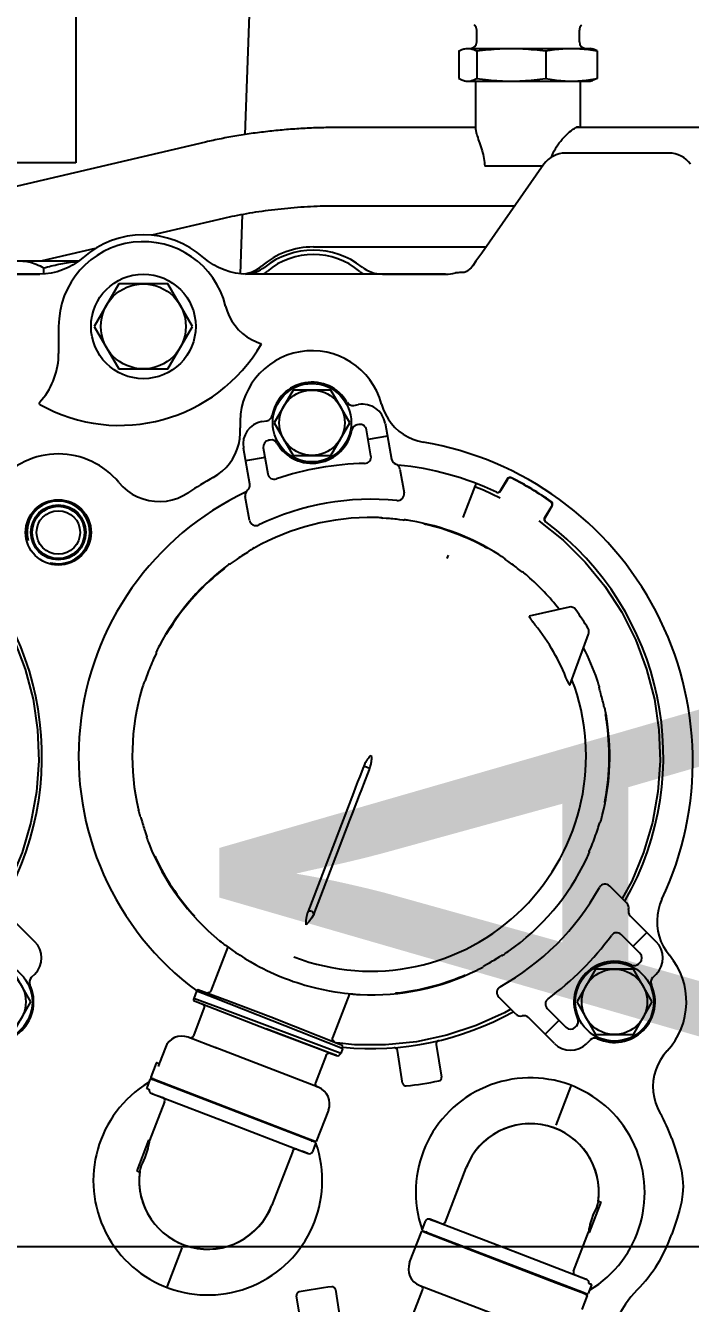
# Model space of a CAD drawing. Header units: millimetres. Extents: x 156850 to 204135, y 56350 to 74150.
# Drawn here: x 174902.3 to 175003.9, y 62788.6 to 62984 of the extents above; entities that cross this region are included whole.
import ezdxf
from ezdxf.enums import TextEntityAlignment as Align

# ---------------------------------------------------------------- set-up
doc = ezdxf.new("R2010")
doc.units = ezdxf.units.MM
doc.header["$LTSCALE"] = 150
doc.layers.add('-----33 Equipment', color=5, linetype='Continuous')
doc.styles.add('X-2F-PLAN$0$ELEC', font='malgun.ttf')

# ---------------------------------------------------------------- blocks, each defined once
blk = doc.blocks.new('X-2F-PLAN$0$AUDIT_I_260115101451-0')
at = {"color": 0}
for p, q in [((288, -345.72), (288, -409.08)), ((288, -409.03), (288, -345.77)), ((189.87, -404.34), (185.91, -408.29)), ((171.72, -404.82), (176.72, -407.7)), ((176.72, -407.7), (181.72, -404.82)), ((180.96, -408.29), (180.43, -407.77)), ((280, -411.95), (275.87, -411.95)), ((280, -417.39), (273.5, -421.15)), ((286.5, -421.15), (280, -417.39)), ((273.5, -421.15), (273.5, -428.65)), ((286.5, -428.65), (286.5, -421.15)), ((150.9, -423.91), (150.74, -424.33)), ((155.57, -425.71), (150.9, -423.91)), ((155.46, -425.84), (155.51, -425.85)), ((155.51, -425.85), (155.57, -425.71)), ((161.44, -428.13), (155.51, -425.85)), ((163.27, -425.79), (163.23, -425.8)), ((163.23, -425.8), (163.23, -425.79)), ((163.3, -425.77), (163.27, -425.79)), ((163.33, -425.73), (163.3, -425.77)), ((163.33, -425.73), (163.43, -425.46)), ((164.86, -425.91), (163.56, -425.41)), ((201.79, -425.41), (201.97, -425.43)), ((204.24, -424.7), (203.97, -424.78)), ((204.84, -424.53), (204.24, -424.7)), ((204.98, -424.49), (205.07, -424.39)), ((225.63, -425.02), (225.72, -425.12)), ((155.27, -451.15), (164.78, -426.4)), ((162.73, -426.18), (157.8, -439.01)), ((162.75, -426.11), (162.7, -426.26)), ((162.74, -426.14), (162.75, -426.12)), ((164.88, -426.56), (163.27, -430.77)), ((164.78, -426.4), (164.8, -426.36)), ((164.8, -426.36), (164.92, -426.04)), ((164.94, -426.41), (164.88, -426.56)), ((164.94, -426.41), (165.06, -426.09)), ((167.34, -426.86), (165.19, -426.03)), ((166.97, -427.23), (166.85, -427.18)), ((167.08, -427.27), (166.97, -427.23)), ((167.19, -427.31), (167.08, -427.27)), ((167.28, -427.34), (167.19, -427.31)), ((167.4, -426.99), (167.3, -427.23)), ((169.75, -428.26), (167.37, -427.35)), ((197.79, -427.27), (197.76, -427.21)), ((198.62, -426.78), (198.74, -426.73)), ((198.94, -426.68), (198.65, -426.82)), ((198.74, -426.73), (198.84, -426.68)), ((198.99, -426.61), (199.01, -426.64)), ((229.42, -426.58), (229.18, -426.47)), ((230.12, -426.9), (230.28, -426.9)), ((133.07, -428.46), (133.06, -428.46)), ((133.09, -428.47), (133.07, -428.46)), ((133.26, -428.54), (133.09, -428.47)), ((139.13, -430.8), (133.26, -428.54)), ((232.93, -428.41), (232.95, -428.39)), ((233.01, -428.43), (233.09, -428.47)), ((273.5, -428.65), (280, -432.41)), ((280, -432.41), (286.5, -428.65)), ((139.61, -430.98), (139.6, -430.98)), ((163.27, -430.77), (155.64, -450.6)), ((171.25, -431.87), (171.3, -431.75)), ((171.29, -431.78), (171.3, -431.75)), ((169.63, -436.1), (171.26, -431.85)), ((175.77, -434.17), (171.53, -432.54)), ((175.78, -436.5), (177.22, -432.64)), ((176.93, -432.58), (176.37, -434.01)), ((178.6, -433.22), (176.85, -437.91)), ((177.22, -432.64), (177.24, -432.6)), ((178.36, -433.03), (177.24, -432.6)), ((177.26, -435.84), (178.33, -433.09)), ((189.89, -432.66), (189.85, -432.65)), ((189.91, -432.59), (189.98, -432.53)), ((190.23, -432.37), (189.95, -432.61)), ((189.98, -432.53), (190.07, -432.45)), ((190.07, -432.45), (190.18, -432.35)), ((239.53, -433.41), (239.51, -433.45)), ((176.37, -434.01), (172.57, -443.66)), ((185.13, -437.81), (178.39, -435.19)), ((158.82, -436.36), (153.74, -449.55)), ((242.66, -436.88), (242.5, -436.68)), ((242.57, -436.7), (242.73, -436.9)), ((242.84, -437.1), (242.66, -436.88)), ((242.73, -436.9), (242.86, -437.06)), ((242.95, -437.24), (242.84, -437.1)), ((242.86, -437.06), (242.95, -437.18)), ((242.99, -437.28), (242.95, -437.24)), ((243, -437.3), (243.06, -437.32)), ((243.2, -437.43), (243.04, -437.22)), ((176.85, -437.91), (174.43, -444.37)), ((243.66, -438.05), (243.7, -438.22)), ((244, -438.64), (243.78, -438.33)), ((244.3, -439.07), (244, -438.64)), ((245.05, -440.21), (244.9, -439.97)), ((245.44, -440.83), (245.05, -440.21)), ((245.46, -440.86), (245.44, -440.83)), ((245.46, -440.86), (245.57, -440.93)), ((250.36, -441.12), (254, -440.48)), ((255.88, -441.17), (261.39, -440.19)), ((259.94, -443.5), (259.42, -440.54)), ((288, -471.1), (288, -440.77)), ((288.03, -440.2), (288.08, -440.6)), ((261.42, -443.24), (257.44, -443.94)), ((265.44, -443.03), (265.57, -443.77)), ((153.9, -447.73), (145.64, -444.55)), ((172.57, -443.66), (168.75, -453.83)), ((168.88, -453.48), (172.57, -443.66)), ((174.43, -444.37), (170.22, -455.02)), ((172.57, -443.66), (172.57, -443.66)), ((265.27, -444.91), (260.27, -447.79)), ((262.62, -444.29), (262.58, -444.05)), ((270.27, -447.79), (265.27, -444.91)), ((126.78, -449.12), (131.79, -448.33)), ((153.55, -450.04), (153.89, -449.16)), ((260.27, -447.79), (260.27, -453.57)), ((270.27, -453.57), (270.27, -447.79)), ((153.58, -449.96), (153.52, -450.11)), ((153.53, -450.1), (153.55, -450.04)), ((153.53, -450.08), (153.53, -450.1)), ((155.21, -451.29), (153.81, -450.75)), ((160.16, -453.19), (155.35, -451.34)), ((168.59, -452.84), (164.35, -451.21)), ((190.08, -450.95), (204.48, -456.48)), ((208.67, -457.01), (190.44, -450.02)), ((292.15, -450.9), (292.15, -477.3)), ((163.65, -451.64), (163.7, -451.52)), ((168.94, -453.31), (168.57, -454.28)), ((132.72, -454.26), (127.71, -455.05)), ((168.57, -454.28), (168.52, -454.42)), ((168.52, -454.43), (168.56, -454.33)), ((168.52, -454.42), (168.52, -454.43)), ((168.56, -454.33), (168.88, -453.48)), ((169.56, -455.36), (168.81, -455.07)), ((170.14, -457.16), (170.45, -454.46)), ((170.2, -455.07), (170.22, -455.02)), ((170.22, -455.02), (170.21, -455.05)), ((170.21, -455.05), (170.21, -455.05)), ((177.97, -456.41), (171.22, -453.84)), ((260.27, -453.57), (265.27, -456.45)), ((265.27, -456.45), (270.27, -453.57)), ((177.91, -456.97), (177.89, -456.97)), ((177.89, -456.97), (177.89, -457.01)), ((267.92, -457.07), (268.05, -457.81)), ((210, -458.59), (212.27, -459.46)), ((260.22, -459.69), (264.2, -458.99)), ((265.01, -457.83), (264.97, -457.59)), ((214.25, -459.82), (214.34, -459.59)), ((263.24, -462.21), (262.72, -459.25)), ((250.74, -461.36), (250.67, -461.48)), ((265.21, -461.86), (259.7, -462.83)), ((288, -461.44), (288, -471.15)), ((164.28, -464.54), (169.29, -463.75)), ((178.03, -463.47), (178.06, -463.48)), ((178.03, -463.48), (178.03, -463.47)), ((178.06, -463.77), (178.04, -463.64)), ((178.07, -463.91), (178.06, -463.77)), ((250.38, -464.58), (250.44, -464.1)), ((250.38, -464.62), (250.38, -464.58)), ((250.38, -464.62), (250.42, -464.78)), ((250.44, -464.1), (250.5, -463.59)), ((258.17, -464.12), (254.53, -464.76)), ((128.41, -465.96), (132.65, -467.59)), ((136.84, -465.61), (141.65, -467.46)), ((141.73, -467.65), (132.22, -492.4)), ((133.35, -467.16), (133.3, -467.28)), ((133.73, -488.03), (141.36, -468.2)), ((141.79, -467.51), (143.19, -468.05)), ((143.45, -468.76), (143.11, -469.64)), ((143.42, -468.84), (143.48, -468.69)), ((143.47, -468.7), (143.45, -468.76)), ((143.47, -468.72), (143.47, -468.7)), ((249.71, -468.15), (249.75, -468.17)), ((249.77, -468.04), (249.75, -468.17)), ((249.8, -467.94), (249.77, -468.04)), ((249.82, -467.85), (249.8, -467.94)), ((249.81, -467.76), (249.83, -467.77)), ((138.18, -482.44), (143.26, -469.25)), ((170.22, -469.68), (165.21, -470.47)), ((249.49, -469.16), (249.45, -469.15)), ((143.1, -471.07), (151.36, -474.25)), ((245, -471.48), (244.53, -471.3)), ((180.67, -473.81), (180.62, -473.7)), ((180.66, -473.69), (180.71, -473.8)), ((180.71, -473.92), (180.67, -473.81)), ((180.75, -474), (180.71, -473.92)), ((180.82, -474.06), (180.78, -474.07)), ((180.81, -474.04), (180.82, -474.06)), ((255.67, -475.62), (250.76, -473.73)), ((246.72, -476.25), (246.75, -476.27)), ((255.9, -475.71), (255.67, -475.62)), ((289.95, -475.75), (289.25, -475.25)), ((291.21, -476.64), (289.95, -475.75)), ((304.79, -486.15), (291.21, -476.64)), ((182.2, -476.94), (182.06, -476.83)), ((182.46, -477.39), (182.71, -477.84)), ((246.11, -477.48), (246.08, -477.47)), ((246.25, -477.24), (246.19, -477.34)), ((246.31, -477.13), (246.25, -477.24)), ((134.27, -492.62), (139.2, -479.79)), ((174.83, -481.85), (177.44, -479.24)), ((183.81, -479.78), (183.81, -479.65)), ((243.8, -481.03), (244.1, -480.61)), ((244.1, -480.61), (244.32, -480.31)), ((244.54, -480.1), (244.4, -480.19)), ((254.62, -478.98), (254.61, -479.07)), ((254.62, -479.06), (254.62, -479.13)), ((254.74, -479.36), (254.86, -479.45)), ((254.74, -479.39), (254.86, -479.48)), ((256.6, -480.56), (254.85, -479.5)), ((256.66, -480.54), (254.86, -479.45)), ((256.78, -480.63), (256.66, -480.54)), ((242.54, -482.69), (242.99, -482.11)), ((242.99, -482.11), (243.16, -481.89)), ((256.79, -481.21), (256.82, -481.2)), ((256.82, -481.2), (256.85, -481.19)), ((256.85, -481.19), (256.9, -481.05)), ((170.36, -487.74), (174.31, -483.78)), ((237.07, -489.99), (235.71, -483.86)), ((242.52, -482.72), (242.49, -482.85)), ((242.52, -482.72), (242.54, -482.69)), ((173.89, -488.44), (171.77, -486.32)), ((250.2, -486.32), (250.28, -486.27)), ((250.59, -486.25), (250.73, -486.31)), ((250.62, -486.23), (250.76, -486.29)), ((250.73, -486.31), (252.54, -487.39)), ((250.78, -486.27), (252.53, -487.33)), ((132.12, -492.24), (133.73, -488.03)), ((157.39, -487.82), (157.4, -487.82)), ((157.87, -488), (163.74, -490.26)), ((175.68, -486.65), (172.83, -489.51)), ((252.54, -487.39), (252.67, -487.45)), ((253.1, -487.36), (253.2, -487.25)), ((253.2, -487.25), (253.19, -487.19)), ((163.74, -490.26), (163.91, -490.33)), ((163.91, -490.33), (163.93, -490.34)), ((163.93, -490.34), (163.94, -490.34)), ((225.12, -490.12), (232.94, -492.97)), ((306.5, -505.26), (306.5, -489.43)), ((131.81, -492.77), (129.66, -491.94)), ((132.06, -492.39), (131.94, -492.71)), ((132.06, -492.39), (132.12, -492.24)), ((135.56, -490.67), (141.49, -492.95)), ((176.72, -491.16), (171.72, -494.04)), ((172.83, -490.92), (173.01, -491.09)), ((181.72, -494.04), (176.72, -491.16)), ((132.2, -492.44), (132.08, -492.76)), ((133.44, -493.39), (132.14, -492.89)), ((132.22, -492.4), (132.2, -492.44)), ((133.67, -493.07), (133.57, -493.34)), ((133.67, -493.07), (133.7, -493.03)), ((133.7, -493.03), (133.73, -493.01)), ((133.73, -493.01), (133.77, -493)), ((133.77, -493), (133.77, -493.01)), ((134.25, -492.69), (134.3, -492.54)), ((134.26, -492.66), (134.25, -492.68)), ((141.49, -492.95), (141.43, -493.09)), ((141.43, -493.09), (146.1, -494.89)), ((141.54, -492.96), (141.49, -492.95)), ((170.88, -493.22), (170.36, -492.69)), ((171.72, -494.04), (171.72, -499.82)), ((181.72, -499.82), (181.72, -494.04)), ((199.65, -493.06), (199.51, -493.07)), ((199.65, -493.06), (199.69, -493.07)), ((199.69, -493.07), (200.37, -493.35)), ((200.37, -493.35), (200.63, -493.46)), ((146.26, -494.47), (146.1, -494.89)), ((191.8, -498.82), (194.41, -496.21)), ((204.23, -494.78), (204.11, -494.68)), ((207.21, -495.46), (207.21, -495.43)), ((207.29, -495.44), (207.61, -495.5)), ((207.48, -495.52), (207.37, -495.5)), ((207.61, -495.54), (207.48, -495.52)), ((208.57, -495.63), (208.56, -495.7)), ((215.42, -496.08), (215.4, -496.14)), ((220.22, -495.63), (220.6, -495.57)), ((220.46, -495.63), (220.29, -495.66)), ((220.58, -495.61), (220.46, -495.63)), ((220.66, -495.59), (220.58, -495.61)), ((220.7, -495.59), (220.64, -495.56)), ((221.78, -495.35), (221.63, -495.44)), ((222.52, -495.18), (222.79, -495.11)), ((224.98, -494.59), (224.86, -494.56)), ((184.14, -500.82), (187, -497.97)), ((171.72, -499.82), (176.72, -502.7)), ((176.72, -502.7), (181.72, -499.82)), ((187.33, -501.88), (185.21, -499.76)), ((189.87, -499.34), (185.91, -503.29)), ((182.56, -500.64), (182.73, -500.82)), ((180.96, -503.29), (180.43, -502.77))]:
    blk.add_line(p, q, dxfattribs=at)
for points in [[(250.25, -390.38), (247.29, -394.09), (243.94, -397.46), (240.26, -400.46), (236.28, -403.03), (232.04, -405.17), (227.6, -406.84), (223, -408.03), (218.31, -408.72), (213.56, -408.9), (208.81, -408.56), (204.12, -407.72), (199.56, -406.38), (195.17, -404.56), (192.51, -403.11)], [(268.07, -409.06), (268.1, -409.03), (268.15, -409.01), (268.21, -409.02), (268.28, -409.04), (268.35, -409.08)], [(268.35, -409.08), (268.45, -409.14), (268.56, -409.21), (268.68, -409.3), (268.8, -409.4)], [(290.5, -415.64), (289.93, -414.94), (289.43, -414.18), (289, -413.39), (288.65, -412.56), (288.36, -411.7), (288.16, -410.82), (288.04, -409.93), (288, -409.03)], [(256.14, -421.16), (255.47, -421.77), (254.88, -422.46), (254.37, -423.21), (253.95, -424.01), (253.62, -424.85), (253.39, -425.73), (253.26, -426.62), (253.23, -427.53), (253.3, -428.43), (253.48, -429.32), (253.75, -430.18), (254.12, -431.01), (254.59, -431.79)], [(150.84, -424.35), (151.05, -424.4), (151.35, -424.5), (151.71, -424.64), (152.08, -424.8), (152.44, -424.96)], [(152.44, -424.96), (152.91, -425.17), (153.39, -425.35), (153.86, -425.5), (154.31, -425.62), (154.71, -425.71), (155.04, -425.78), (155.3, -425.82), (155.46, -425.84)], [(201.79, -425.41), (201.76, -425.42), (201.66, -425.46), (201.51, -425.51), (201.31, -425.59), (201.08, -425.67), (200.83, -425.77)], [(202.1, -425.38), (202, -425.42), (201.97, -425.43)], [(202.95, -425.1), (202.69, -425.18), (202.1, -425.38)], [(204.98, -424.49), (204.94, -424.5), (204.84, -424.53)], [(206.09, -424.13), (205.82, -424.2), (205.57, -424.26), (205.36, -424.31), (205.2, -424.35), (205.1, -424.38), (205.07, -424.39)], [(225.63, -425.02), (225.59, -425), (225.49, -424.97), (225.33, -424.92), (225.12, -424.85), (224.88, -424.77), (224.6, -424.69)], [(225.86, -425.17), (225.76, -425.13), (225.72, -425.12)], [(226.72, -425.47), (226.46, -425.38), (225.86, -425.17)], [(162.75, -426.12), (162.67, -426.31), (162.07, -427.87)], [(167.36, -427.36), (167.34, -427.36), (167.28, -427.34)], [(167.3, -427.23), (167.3, -427.27), (167.31, -427.31), (167.33, -427.34), (167.36, -427.36)], [(198.84, -426.68), (198.92, -426.64), (198.97, -426.62), (198.99, -426.61)], [(199.01, -426.64), (199, -426.65), (198.94, -426.68)], [(230.12, -426.9), (230.08, -426.88), (229.98, -426.84), (229.42, -426.58)], [(231.19, -427.36), (230.96, -427.23), (230.74, -427.12), (230.55, -427.03), (230.41, -426.96), (230.31, -426.92), (230.28, -426.9)], [(233.27, -428.63), (232.99, -428.46), (232.94, -428.43), (232.93, -428.41)], [(232.95, -428.39), (232.96, -428.4), (233.01, -428.43)], [(233.09, -428.47), (233.19, -428.53), (233.29, -428.59)], [(178.33, -433.09), (178.36, -433.03), (178.36, -433.03)], [(189.85, -432.65), (189.87, -432.64), (189.91, -432.59)], [(189.95, -432.61), (189.9, -432.65), (189.89, -432.66)], [(176.41, -433.89), (176.34, -434.02), (176.23, -434.12), (176.09, -434.18), (175.94, -434.21), (175.79, -434.18), (175.77, -434.17)], [(178.39, -435.19), (178.36, -435.18), (178.23, -435.09), (178.14, -434.98), (178.08, -434.84), (178.07, -434.69), (178.1, -434.58)], [(256.89, -435.58), (257.33, -436.28), (257.84, -436.94), (258.41, -437.54), (259.04, -438.08), (259.72, -438.55), (260.45, -438.94), (261.22, -439.26), (262.01, -439.5), (262.83, -439.65), (263.65, -439.72), (264.48, -439.71)], [(288, -440.77), (288.04, -439.87), (288.16, -438.98), (288.36, -438.1), (288.65, -437.24), (289, -436.41), (289.43, -435.62), (289.93, -434.86), (290.5, -434.16)], [(163.65, -451.64), (163.66, -451.61), (169.72, -435.86)], [(168.81, -455.07), (168.85, -454.97), (175.78, -436.5)], [(169.56, -455.36), (169.56, -455.35), (169.58, -455.29), (177.26, -435.84)], [(185.43, -437.38), (185.39, -437.45), (185.24, -437.66), (184.99, -438), (184.67, -438.45), (184.28, -439.01), (183.84, -439.68), (183.36, -440.43), (182.87, -441.25), (182.39, -442.11)], [(186.06, -436.55), (185.88, -436.77), (185.73, -436.97), (185.59, -437.14), (185.49, -437.27), (185.43, -437.35), (185.42, -437.38)], [(242.95, -437.18), (243.01, -437.26), (243.03, -437.29), (243.05, -437.3), (243.05, -437.32), (243.06, -437.32)], [(243, -437.3), (243, -437.29), (242.99, -437.28)], [(243.66, -438.05), (243.63, -438.02), (243.57, -437.93), (243.48, -437.8), (243.35, -437.63), (243.2, -437.43)], [(283.1, -437.48), (282.31, -437.72), (281.54, -438.04), (280.81, -438.44), (280.12, -438.91), (279.49, -439.46), (278.92, -440.06), (278.42, -440.73), (277.98, -441.43), (277.63, -442.18)], [(243.78, -438.33), (243.72, -438.25), (243.7, -438.22)], [(246.12, -441.84), (245.98, -441.6), (245.85, -441.38), (245.74, -441.19), (245.65, -441.05), (245.59, -440.96), (245.57, -440.93)], [(288.08, -440.6), (288.18, -441.03), (288.31, -441.45), (288.48, -441.86), (288.69, -442.25), (288.94, -442.63), (289.21, -442.97)], [(277.44, -442.67), (277.37, -442.84), (277.35, -442.9), (277.34, -442.93), (277.33, -442.94)], [(277.63, -442.18), (277.57, -442.32), (277.52, -442.44), (277.48, -442.56), (277.44, -442.67)], [(154.2, -448.34), (154.03, -448.76), (153.53, -450.08)], [(155.21, -451.29), (155.22, -451.26), (155.27, -451.15)], [(155.64, -450.6), (155.36, -451.31), (155.35, -451.34)], [(188.49, -449.81), (189.15, -449.8), (189.8, -449.87), (190.44, -450.02)], [(190.08, -450.95), (189.51, -450.63), (188.98, -450.25), (188.49, -449.81)], [(190.62, -450.62), (190.48, -450.74), (190.34, -450.84), (190.23, -450.91), (190.14, -450.95), (190.08, -450.95)], [(190.62, -450.62), (190.59, -450.45), (190.56, -450.29), (190.53, -450.15), (190.48, -450.06), (190.44, -450.02)], [(168.59, -452.84), (168.61, -452.85), (168.74, -452.93), (168.84, -453.05), (168.89, -453.19), (168.91, -453.33), (168.88, -453.48)], [(178.81, -451.43), (178.6, -452.37), (178.42, -453.3), (178.27, -454.17), (178.15, -454.97), (178.06, -455.66), (178, -456.22), (177.95, -456.63), (177.92, -456.89), (177.91, -456.97)], [(168.59, -454.25), (168.52, -454.42), (168.52, -454.43)], [(170.59, -454.1), (170.65, -454), (170.75, -453.9), (170.89, -453.83), (171.03, -453.81), (171.18, -453.83), (171.22, -453.84)], [(175.62, -481.06), (175.06, -480.11), (173.1, -475.79), (171.62, -471.28), (170.62, -466.65), (170.13, -461.92), (170.14, -457.16)], [(177.89, -457.01), (177.88, -457.11), (177.87, -457.28), (177.85, -457.49), (177.83, -457.74), (177.82, -458.02)], [(204.48, -456.48), (205.53, -456.87), (208.32, -457.95)], [(211.16, -457.97), (210.35, -457.66), (209.55, -457.34), (208.67, -457.01)], [(208.32, -457.95), (209.19, -458.29), (210, -458.59)], [(212.58, -459.05), (212.61, -458.97), (212.63, -458.89), (212.66, -458.82), (212.67, -458.76), (212.68, -458.72), (212.69, -458.68), (212.69, -458.65), (212.7, -458.62), (212.69, -458.6), (212.69, -458.59), (212.69, -458.58), (212.68, -458.57), (212.68, -458.56), (212.67, -458.55), (212.66, -458.55), (212.65, -458.54), (212.64, -458.54), (212.63, -458.53), (211.16, -457.97)], [(212.27, -459.46), (212.28, -459.47), (212.29, -459.47), (212.3, -459.48), (212.31, -459.48), (212.32, -459.48), (212.33, -459.47), (212.34, -459.47), (212.36, -459.46), (212.37, -459.45), (212.38, -459.44), (212.4, -459.42), (212.42, -459.4), (212.44, -459.36), (212.46, -459.32), (212.49, -459.26), (212.52, -459.2), (212.55, -459.12), (212.58, -459.05)], [(214.34, -459.59), (214.31, -459.56), (214.27, -459.53), (214.24, -459.5), (214.21, -459.47), (214.16, -459.43), (214.12, -459.4), (214.06, -459.35), (214, -459.3), (213.93, -459.25), (213.86, -459.2), (213.77, -459.14), (213.68, -459.07), (213.57, -459), (213.45, -458.93), (213.32, -458.86), (213.18, -458.78), (213.01, -458.7), (212.82, -458.61), (212.62, -458.53)], [(212.26, -459.46), (212.46, -459.53), (212.65, -459.59), (212.82, -459.64), (212.98, -459.68), (213.12, -459.71), (213.25, -459.74), (213.37, -459.76), (213.49, -459.77), (213.59, -459.79), (213.68, -459.8), (213.77, -459.81), (213.85, -459.81), (213.92, -459.82), (213.98, -459.82), (214.03, -459.82), (214.08, -459.82), (214.13, -459.82), (214.17, -459.82), (214.21, -459.82), (214.25, -459.82)], [(250.74, -461.36), (250.74, -461.33), (250.75, -461.22), (250.75, -461.06), (250.76, -460.84), (250.77, -460.59), (250.78, -460.31)], [(250.6, -462.52), (250.62, -462.25), (250.63, -462)], [(250.63, -462), (250.67, -461.52), (250.67, -461.48)], [(268.12, -461.3), (267.33, -461.56), (266.57, -461.9), (265.85, -462.31), (265.18, -462.79), (264.56, -463.34), (264, -463.96), (263.51, -464.63), (263.09, -465.34), (262.75, -466.09), (262.48, -466.88), (262.3, -467.69)], [(178.04, -463.64), (178.03, -463.54), (178.03, -463.48)], [(178.06, -463.48), (178.07, -463.5), (178.08, -463.56), (178.12, -463.93)], [(250.27, -465.79), (250.31, -465.53), (250.35, -465.29), (250.38, -465.08), (250.4, -464.92), (250.42, -464.81), (250.42, -464.78)], [(133.35, -467.16), (133.34, -467.19), (127.28, -482.94)], [(141.36, -468.2), (141.64, -467.49), (141.65, -467.46)], [(141.79, -467.51), (141.78, -467.54), (141.73, -467.65)], [(142.8, -470.46), (142.97, -470.04), (143.47, -468.72)], [(249.71, -468.15), (249.79, -467.84), (249.8, -467.78), (249.8, -467.76)], [(249.83, -467.77), (249.83, -467.79), (249.82, -467.85)], [(288.24, -473.42), (288.22, -473.24), (288.21, -473.04), (288.2, -472.83), (288.2, -472.6)], [(180.71, -473.8), (180.79, -473.99), (180.81, -474.04)], [(180.78, -474.07), (180.77, -474.05), (180.75, -474)], [(288.23, -473.73), (288.24, -473.63), (288.24, -473.54), (288.24, -473.47), (288.24, -473.42)], [(289.25, -475.25), (288.97, -475.02), (288.73, -474.77), (288.54, -474.53), (288.4, -474.3), (288.31, -474.1), (288.26, -473.94), (288.23, -473.82), (288.23, -473.73)], [(181.59, -475.93), (181.71, -476.16), (181.82, -476.38), (181.92, -476.57), (181.99, -476.71), (182.04, -476.8), (182.06, -476.83)], [(255.53, -475.56), (254.99, -476.88), (254.42, -478.18), (253.81, -479.46)], [(255.99, -475.74), (255.97, -475.73), (255.9, -475.71)], [(182.2, -476.94), (182.22, -476.97), (182.27, -477.06), (182.46, -477.39)], [(246.08, -477.47), (246.14, -477.35), (246.27, -477.12)], [(246.19, -477.34), (246.15, -477.42), (246.12, -477.47), (246.11, -477.48)], [(183.26, -478.76), (183.4, -479), (183.65, -479.39)], [(183.65, -479.39), (183.74, -479.53), (183.79, -479.62), (183.81, -479.65)], [(183.81, -479.78), (183.83, -479.82), (183.89, -479.9), (183.98, -480.04), (184.1, -480.22), (184.24, -480.43), (184.4, -480.66)], [(244.32, -480.31), (244.38, -480.22), (244.4, -480.19)], [(244.54, -480.1), (244.56, -480.07), (244.62, -479.98), (244.71, -479.85), (244.83, -479.67), (244.96, -479.47), (245.11, -479.25)], [(254.62, -479.09), (254.66, -479.23), (254.74, -479.36)], [(254.62, -479.13), (254.66, -479.27), (254.74, -479.39)], [(256.9, -481.05), (256.9, -480.9), (256.86, -480.76), (256.78, -480.63)], [(235.63, -483.9), (235.51, -483.97), (235.37, -484.05), (235.2, -484.15), (235.01, -484.27), (234.82, -484.43)], [(235.71, -483.86), (235.7, -483.86), (235.67, -483.87), (235.63, -483.9)], [(241.82, -483.66), (242, -483.45), (242.16, -483.26), (242.3, -483.09), (242.4, -482.96), (242.47, -482.88), (242.49, -482.85)], [(250.25, -485.38), (247.29, -489.09), (243.94, -492.46), (240.26, -495.46), (236.28, -498.03), (232.04, -500.17), (227.6, -501.84), (223, -503.03), (218.31, -503.72), (213.56, -503.9), (208.81, -503.56), (204.12, -502.72), (199.56, -501.38), (195.17, -499.56), (192.51, -498.11)], [(250.27, -486.28), (250.33, -486.25), (250.48, -486.22), (250.62, -486.23)], [(250.3, -486.26), (250.45, -486.23), (250.59, -486.25)], [(252.67, -487.45), (252.82, -487.46), (252.97, -487.43), (253.1, -487.36)], [(225.12, -490.12), (225.12, -490.11), (225.15, -490.09)], [(225.15, -490.09), (225.29, -490.02), (225.38, -489.96), (225.49, -489.9), (225.61, -489.83), (225.76, -489.76), (225.92, -489.68), (226.11, -489.59), (226.32, -489.5)], [(134.25, -492.68), (134.33, -492.49), (134.93, -490.93)], [(144.56, -493.84), (144.09, -493.63), (143.61, -493.45), (143.14, -493.3), (142.69, -493.18), (142.29, -493.09), (141.96, -493.02), (141.7, -492.98), (141.54, -492.96)], [(146.16, -494.45), (145.95, -494.4), (145.65, -494.3), (145.29, -494.16), (144.92, -494), (144.56, -493.84)], [(198.53, -492.63), (198.79, -492.75), (199.02, -492.86), (199.23, -492.95), (199.38, -493.02), (199.48, -493.06), (199.51, -493.07)], [(224.98, -494.59), (225.02, -494.58), (225.12, -494.55), (225.28, -494.5), (225.49, -494.44), (225.72, -494.36), (226, -494.27)], [(132.67, -500.39), (131.62, -499.44), (130.47, -498.6), (129.26, -497.86), (127.98, -497.25), (126.65, -496.75), (125.27, -496.39), (123.87, -496.16), (122.45, -496.06), (121.03, -496.1), (119.62, -496.27), (118.23, -496.57), (116.88, -497), (115.57, -497.56), (114.32, -498.25), (113.15, -499.04)], [(203.12, -494.37), (203.38, -494.45), (203.97, -494.63)], [(203.97, -494.63), (204.07, -494.66), (204.11, -494.68)], [(204.23, -494.78), (204.27, -494.79), (204.37, -494.82), (204.52, -494.87), (204.72, -494.93), (204.96, -494.99), (205.22, -495.06)], [(207.21, -495.43), (207.23, -495.43), (207.29, -495.44)], [(207.37, -495.5), (207.28, -495.48), (207.23, -495.47), (207.21, -495.46)], [(219.86, -495.69), (219.99, -495.67), (220.22, -495.63)], [(220.29, -495.66), (220.06, -495.7), (219.93, -495.72)], [(220.6, -495.57), (220.62, -495.57), (220.64, -495.56), (220.64, -495.56)], [(220.62, -495.65), (220.88, -495.6), (221.12, -495.55), (221.33, -495.51), (221.49, -495.48), (221.6, -495.45), (221.63, -495.44)], [(220.7, -495.59), (220.7, -495.59), (220.68, -495.59), (220.66, -495.59)], [(221.78, -495.35), (221.81, -495.34), (221.92, -495.32), (222.08, -495.28), (222.52, -495.18)], [(223.84, -494.84), (224.11, -494.77), (224.35, -494.7)], [(224.35, -494.7), (224.82, -494.57), (224.86, -494.56)], [(169.21, -504.97), (168.56, -504.42), (167.86, -503.95), (167.11, -503.55), (166.32, -503.24), (165.5, -503.01), (164.66, -502.86), (163.81, -502.81), (162.96, -502.85), (162.12, -502.98), (161.3, -503.2), (160.51, -503.5), (159.75, -503.88)], [(192.41, -504.19), (191.65, -503.87), (190.85, -503.64), (190.03, -503.49), (189.2, -503.43), (188.37, -503.45), (187.55, -503.56), (186.74, -503.75), (185.96, -504.03), (185.21, -504.39), (184.5, -504.82), (183.84, -505.32)], [(155.81, -505.68), (154.58, -506.11), (153.34, -506.52), (152.11, -506.88), (150.9, -507.17), (149.7, -507.35), (148.5, -507.41), (147.3, -507.35), (146.1, -507.17), (144.89, -506.88), (143.66, -506.52), (142.42, -506.11), (141.19, -505.68)]]:
    blk.add_lwpolyline(points, dxfattribs=at)
for centre, radius in [((176.72, -401.93), 6), ((176.72, -401.93), 5), ((248.5, -411.9), 5), ((248.5, -411.9), 4.2), ((248.5, -411.9), 4.11), ((248.5, -411.9), 4), ((248.5, -411.9), 3.32), ((280, -424.9), 8), ((280, -424.9), 6.5), ((265.27, -450.68), 6), ((265.27, -450.68), 5), ((176.72, -496.93), 6), ((176.72, -496.93), 5)]:
    blk.add_circle(centre, radius, dxfattribs=at)
for centre, radius, start, end in [((214.27, -364.7), 44.7, 240.2964, 323.3125), ((176.72, -401.93), 6.2, 155.3175, 294.6825), ((248.5, -411.9), 12, 309.5133, 50.4867), ((179.73, -408.47), 1, 45, 114.6825), ((183.44, -405.82), 3.5, 225, 315), ((248.5, -411.9), 4.8, 165, 105), ((289.87, -421.31), 25, 150.6657, 239.9115), ((280, -424.9), 12.95, 283.8554, 90), ((214.27, -459.7), 44.7, 25.3058, 143.4047), ((280, -424.9), 14, 318.5887, 41.4113), ((149.4, -434.75), 17.5, 31.1655, 289.0656), ((214.28, -459.7), 36.5, 73.5743, 102.9692), ((149.4, -434.75), 10.5, 82.6702, 249.0294), ((149.41, -434.75), 10.5, 82.2348, 248.9275), ((163.22, -426.29), 0.5, 88.4519, 158.955), ((163.24, -425.69), 0.1, 268.4337, 338.963), ((163.52, -425.5), 0.1, 68.9622, 158.9627), ((164.83, -426), 0.1, 338.9625, 68.9625), ((214.28, -459.7), 36.5, 111.6208, 140.643), ((214.29, -459.7), 36.42, 106.4567, 108.1477), ((214.29, -459.7), 36.42, 65.8682, 70.038), ((161.62, -427.66), 0.5, 248.9854, 338.9115), ((165.24, -427.17), 0.7, 173.8897, 197.0893), ((149.4, -434.75), 17.5, 27.7359, 28.372), ((165.16, -426.13), 0.1, 68.9625, 158.9625), ((167.4, -427.25), 0.1, 165.4087, 248.9806), ((167.3, -426.95), 0.1, 338.9622, 68.9627), ((214.29, -459.7), 36.42, 115.4338, 131.352), ((214.29, -459.7), 36.45, 116.9625, 124.5369), ((214.29, -459.7), 36.46, 115.4422, 116.9625), ((214.28, -459.7), 36.5, 38.0149, 62.3951), ((168.78, -430.78), 2.7, 338.9648, 68.9625), ((214.29, -459.7), 36.46, 124.5228, 131.3851), ((214.29, -459.7), 36.42, 39.2211, 58.5821), ((214.29, -459.7), 36.46, 56.9625, 58.5738), ((214.29, -459.7), 36.45, 46.1745, 56.9625), ((213.5, -459.4), 49.5, 28.7646, 33.9031), ((171.71, -432.08), 0.5, 159.0031, 248.9256), ((177.06, -433.06), 0.5, 68.9655, 105.2348), ((178.18, -433.49), 0.5, 32.6987, 68.962), ((214.29, -459.7), 36.46, 39.1111, 46.1789), ((214.29, -459.7), 36.42, 32.8081, 34.5135), ((250.54, -442.11), 1, 100, 205.7598), ((254.18, -441.47), 1, 40, 100), ((255.71, -440.18), 1, 220, 280), ((262, -443.64), 3.5, 10, 100), ((265.27, -450.68), 11, 285.0024, 94.1214), ((293, -440.36), 5, 181.6489, 218.3037), ((214.29, -459.7), 36.43, 151.1197, 166.8683), ((214.28, -459.7), 36.5, 359.0468, 29.2891), ((214.06, -459.71), 39.5, 354.2402, 25.7598), ((261.59, -444.22), 1, 10, 100), ((293, -439.95), 6, 213.5474, 220.1192), ((279.66, -450.9), 12, 321.6963, 38.3037), ((280, -450.9), 12.15, 0, 40.714), ((257.62, -444.92), 1, 100, 198.7529), ((214.06, -459.71), 45, 1.2471, 18.7529), ((265.27, -450.68), 6.2, 120.3175, 259.6825), ((261.64, -444.46), 1, 300.3175, 10), ((266.56, -443.6), 1, 190, 259.6825), ((265.27, -450.68), 6.2, 300.3175, 79.6825), ((280, -450.9), 11, 319.8808, 40.1191), ((131.87, -448.82), 0.5, 11.817, 98.9625), ((82.73, -459.1), 50.7, 6.1079, 11.8171), ((153.72, -448.19), 0.5, 339.0134, 68.9589), ((214.29, -459.7), 32.88, 159.008, 290.8299), ((153.99, -450.29), 0.5, 158.9699, 248.927), ((149.4, -434.75), 17.5, 289.5529, 290.1887), ((156.08, -450.98), 0.7, 120.8317, 156.9474), ((164.17, -451.68), 0.5, 68.9994, 158.9219), ((161.13, -450.67), 2.7, 248.9625, 338.9602), ((132.64, -453.76), 0.5, 278.9625, 6.1079), ((168.99, -454.6), 0.5, 159.4897, 248.965), ((169.74, -454.89), 0.5, 248.9621, 338.4423), ((214.27, -459.7), 44.7, 174.4413, 209.1053), ((263.98, -457.76), 1, 10, 79.6825), ((268.9, -456.9), 1, 120.3175, 190), ((214.28, -459.7), 36.5, 177.3575, 206.3951), ((260.05, -458.71), 1, 181.2471, 280), ((264.02, -458.01), 1, 280, 10), ((264.6, -458.41), 3.5, 280, 10), ((293, -461.85), 6, 139.8808, 146.4526), ((293, -461.44), 5, 141.6963, 180), ((214.29, -459.7), 36.42, 353.8682, 355.5592), ((259.88, -463.82), 1, 100, 160), ((164.36, -465.04), 0.5, 98.9625, 186.1079), ((169.21, -463.26), 0.5, 278.9625, 4.5214), ((214.29, -459.7), 36.46, 186.6309, 193.3881), ((214.29, -459.7), 36.42, 186.664, 202.5821), ((254.36, -463.77), 1, 174.2402, 280), ((214.27, -459.7), 44.7, 334.6124, 354.7052), ((258, -463.13), 1, 280, 340), ((147.6, -484.05), 17.5, 211.1655, 109.0656), ((135.87, -468.13), 2.7, 68.9625, 158.9602), ((214.27, -459.7), 50.7, 186.1079, 191.8171), ((214.28, -459.7), 36.5, 327.6209, 350.3951), ((132.83, -467.12), 0.5, 248.9994, 338.9219), ((140.92, -467.82), 0.7, 300.8317, 336.9474), ((147.6, -484.05), 17.5, 109.5529, 110.1887), ((143.01, -468.51), 0.5, 338.9699, 68.927), ((214.29, -459.7), 36.45, 193.3881, 200.9625), ((213.5, -459.4), 49.5, 244.7887, 350.3592), ((214.29, -459.7), 36.42, 331.4338, 346.5821), ((214.29, -459.7), 36.46, 344.9625, 346.5758), ((143.28, -470.61), 0.5, 159.0134, 248.9589), ((165.13, -469.98), 0.5, 191.817, 278.9625), ((170.3, -470.17), 0.5, 13.4036, 98.9625), ((214.29, -459.7), 36.45, 332.9625, 344.9625), ((214.29, -459.7), 36.46, 200.9625, 202.5738), ((147.59, -484.05), 10.5, 262.2348, 68.9275), ((147.6, -484.05), 10.5, 262.6702, 69.0294), ((214.29, -459.7), 36.46, 331.4422, 332.9625), ((214.29, -459.7), 36.42, 209.8682, 211.5592), ((178.15, -479.94), 1, 29.2402, 135), ((213.49, -460.16), 39.5, 209.2402, 240.7598), ((214.28, -459.7), 36.5, 215.0468, 244.4417), ((255.11, -479.08), 0.5, 154.621, 238.8954), ((256.34, -480.99), 0.5, 333.1586, 58.9625), ((175.54, -482.56), 1, 135, 195), ((214.29, -459.7), 36.42, 322.4567, 324.1477), ((214.27, -459.7), 47.65, 324.7662, 333.1585), ((214.27, -459.7), 47.7, 324.7099, 333.2151), ((173.6, -483.08), 1, 315, 15), ((214.3, -459.71), 32.13, 291.9843, 309.6978), ((214.28, -459.7), 36.5, 307.9709, 318.9692), ((176.39, -487.36), 1, 36.2471, 135), ((214.27, -459.7), 44.7, 240.2964, 323.3125), ((250.52, -486.7), 0.5, 59.0271, 143.329), ((172.83, -490.21), 3.5, 135, 225), ((213.49, -460.16), 45, 216.2471, 233.7529), ((252.78, -486.9), 0.5, 238.9625, 324.7664), ((173.54, -490.21), 1, 135, 225), ((236.1, -490.2), 1, 305.5614, 12.508), ((147.6, -484.05), 17.5, 207.7359, 208.372), ((131.76, -491.63), 0.7, 353.8897, 17.0893), ((135.38, -491.14), 0.5, 68.9854, 158.9115), ((173.71, -490.39), 1, 225, 294.6825), ((176.72, -496.93), 6.2, 335.3175, 114.6825), ((214.28, -459.7), 36.5, 288.7269, 297.0254), ((214.29, -459.71), 38.49, 300.4322, 305.5614), ((131.84, -492.67), 0.1, 248.9625, 338.9625), ((132.17, -492.8), 0.1, 158.9625, 248.9625), ((133.48, -493.3), 0.1, 248.9622, 338.9627), ((133.76, -493.11), 0.1, 88.4337, 158.963), ((133.78, -492.51), 0.5, 268.4519, 338.955), ((176.72, -496.93), 6.2, 155.3175, 294.6825), ((170.18, -493.92), 1, 335.3175, 45), ((214.29, -459.7), 36.42, 247.978, 252.1477), ((233.28, -492.03), 1, 250.008, 300.4322), ((193.71, -495.5), 1, 315, 60.7598), ((214.28, -459.7), 36.5, 255.6209, 280.0011), ((214.29, -459.7), 36.42, 259.4338, 278.7949), ((214.29, -459.7), 36.46, 259.4422, 260.9625), ((214.29, -459.7), 36.45, 260.9625, 271.7504), ((214.29, -459.7), 36.46, 271.7461, 278.9049), ((214.29, -459.7), 36.42, 283.5024, 285.2079), ((186.29, -497.26), 1, 315, 53.7529), ((183.26, -499.94), 1, 155.3175, 225), ((190.57, -500.05), 1, 75, 135), ((191.09, -498.11), 1, 255, 315), ((148.5, -484.4), 22.5, 225.3, 251.0336), ((183.44, -500.11), 1, 225, 315), ((148.5, -484.4), 22.5, 288.9667, 300.0048), ((179.73, -503.47), 1, 45, 114.6825), ((183.44, -500.82), 3.5, 225, 315), ((176.72, -496.93), 11, 226.9392, 310.2848)]:
    blk.add_arc(centre, radius, start, end, dxfattribs=at)
for centre, major_axis, ratio, start_param, end_param in [((275.97, -401.94), (-10.62, -0.76), 0.939408, 0.764363, 1.49436), ((293.8, -471.1), (5.78, -0.52), 0.999386, -3.051883, -2.789372), ((302.5, -489.43), (3.55, 1.85), 0.999806, -0.479886, 0.479886), ((302.5, -505.26), (3.55, -1.85), 0.999806, -0.479886, 0.479886)]:
    blk.add_ellipse(centre, major_axis=major_axis, ratio=ratio, start_param=start_param, end_param=end_param, dxfattribs=at)
blk = doc.blocks.new('X-2F-PLAN$0$A$C73FA2420')
at = {"color": 0, "linetype": 'Continuous'}
for p, q in [((3208.73, 728.28), (3208.73, 932.28)), ((3211.91, 708.48), (3198.92, 763.92)), ((3193.73, 738.28), (3193.73, 727.86)), ((3191.76, 733.21), (3192.66, 733.21)), ((3195.63, 725.33), (3193.73, 733.44)), ((3260.23, 728.28), (3208.73, 728.28)), ((3200.22, 705.74), (3197.66, 716.69)), ((3191.79, 703.15), (3200.82, 702.83)), ((3213.06, 702.41), (3236.73, 701.58)), ((3202.13, 661.2), (3202.13, 688.51)), ((3214.13, 667.17), (3214.13, 688.51)), ((3221.23, 668.67), (3221.23, 649.67)), ((3225.84, 669.73), (3221.63, 669.73)), ((3226.23, 668.67), (3226.23, 668.38)), ((3213.8, 667.17), (3221.23, 667.17)), ((3225.84, 667.02), (3221.63, 667.02)), ((3226.23, 668.02), (3226.23, 649.67)), ((3227.23, 667.02), (3229.03, 667.02)), ((3229.73, 667.31), (3229.84, 667.42)), ((3208.23, 656.93), (3208.23, 665.8)), ((3225.84, 656.46), (3221.63, 656.46)), ((3214.13, 607.58), (3214.13, 651.79)), ((3214.13, 651.17), (3221.23, 651.17)), ((3227.23, 651.32), (3229.03, 651.32)), ((3229.73, 651.03), (3229.84, 650.92)), ((3221.23, 649.67), (3221.33, 649.33)), ((3226.14, 649.33), (3226.23, 649.67)), ((3225.84, 648.61), (3221.63, 648.61))]:
    blk.add_line(p, q, dxfattribs=at)
for centre, start, end in [((3227.23, 668.02), 180, 270), ((3229.03, 668.02), 270, 315), ((3227.23, 650.32), 90, 180), ((3229.03, 650.32), 45, 90)]:
    blk.add_arc(centre, 1, start, end, dxfattribs=at)
for points, start_tangent, end_tangent in [([(3193.73, 736.67), (3193.61, 735.53), (3193.24, 734.37), (3192.66, 733.21)], (0, -1), (-0.5, -0.866025)), ([(3192.66, 733.21), (3193.24, 730.88), (3193.61, 728.56), (3193.66, 727.98)], (0.27735, -0.960769), (0.080817, -0.996729)), ([(3214.13, 688.51), (3214.1, 691.03), (3213.99, 693.57), (3213.81, 696.12), (3213.56, 698.66), (3213.25, 701.18), (3212.87, 703.67), (3212.42, 706.11), (3211.91, 708.48)], (0, 1), (-0.228109, 0.973636)), ([(3202.13, 688.51), (3202.11, 690.44), (3202.03, 692.41), (3201.91, 694.41), (3201.73, 696.41), (3201.51, 698.4), (3201.25, 700.34), (3200.94, 702.23), (3200.6, 704.03), (3200.22, 705.74)], (0, 1), (-0.228109, 0.973636)), ([(3221.32, 668.98), (3221.28, 668.82), (3221.23, 668.38)], (-0.26069, -0.965423), (0, -1)), ([(3221.23, 668.38), (3221.28, 667.93), (3221.41, 667.48), (3221.63, 667.02)], (0, -1), (0.476848, -0.878986)), ([(3221.63, 669.73), (3221.41, 669.27), (3221.32, 668.98)], (-0.476848, -0.878986), (-0.26069, -0.965423)), ([(3225.84, 669.73), (3226.06, 669.27), (3226.15, 668.98)], (0.476848, -0.878986), (0.26069, -0.965423)), ([(3226.23, 668.38), (3226.19, 667.93), (3226.06, 667.48), (3225.84, 667.02)], (0, -1), (-0.476848, -0.878986)), ([(3226.15, 668.98), (3226.19, 668.82), (3226.23, 668.38)], (0.26069, -0.965423), (0, -1)), ([(3213.84, 667.18), (3213.65, 667.16), (3212.86, 666.96), (3211.78, 666.59), (3210.59, 666.2), (3209.39, 665.91), (3208.23, 665.8)], (-0.998902, -0.046844), (-0.9999, -0.014161)), ([(3221.63, 667.02), (3221.41, 665.23), (3221.28, 663.49), (3221.23, 661.74)], (-0.137928, -0.990442), (0, -1)), ([(3225.84, 667.02), (3226.05, 665.23), (3226.19, 663.49), (3226.23, 661.74)], (0.137928, -0.990442), (0, -1)), ([(3221.23, 661.74), (3221.28, 659.98), (3221.41, 658.23), (3221.63, 656.46)], (0, -1), (0.137928, -0.990442)), ([(3226.23, 661.74), (3226.19, 659.98), (3226.05, 658.23), (3225.84, 656.46)], (0, -1), (-0.137928, -0.990442)), ([(3209.63, 655.58), (3210.59, 655.16), (3211.78, 654.39), (3212.87, 653.46), (3213.65, 652.59), (3214.09, 651.92), (3214.16, 651.8)], (0.948005, -0.318256), (0.448566, -0.89375)), ([(3221.63, 656.46), (3221.41, 655.12), (3221.28, 653.83), (3221.23, 652.53)], (-0.184147, -0.982899), (0, -1)), ([(3225.84, 656.46), (3226.06, 655.12), (3226.19, 653.83), (3226.23, 652.53)], (0.184147, -0.982899), (0, -1)), ([(3214.23, 651.47), (3214.15, 651.28)], (-0.145925, -0.989296), (-0.61788, -0.786273)), ([(3214.16, 651.8), (3214.23, 651.47)], (0.448566, -0.89375), (-0.145925, -0.989296)), ([(3221.23, 652.53), (3221.28, 651.24), (3221.41, 649.95), (3221.63, 648.61)], (0, -1), (0.184147, -0.982899)), ([(3226.23, 652.53), (3226.19, 651.24), (3226.06, 649.95), (3225.84, 648.61)], (0, -1), (-0.184147, -0.982899)), ([(3221.63, 648.61), (3221.41, 649.07), (3221.32, 649.36)], (-0.476848, 0.878986), (-0.26069, 0.965423)), ([(3225.84, 648.61), (3226.06, 649.07), (3226.15, 649.36)], (0.476848, 0.878986), (0.26069, 0.965423))]:
    blk.add_spline(points, degree=3, dxfattribs=dict(at, start_tangent=start_tangent, end_tangent=end_tangent))
at = {"color": 0}
blk.add_blockref('X-2F-PLAN$0$AUDIT_I_260115101451-0', (2903.73, 1142.88), dxfattribs=at)
blk = doc.blocks.new('X-2F-PLAN$0$zw$C47F')
at = {"layer": '-----33 Equipment'}
blk.add_lwpolyline([(5941.06, 2236.3), (6141.06, 2236.3), (6141.06, 1136.3), (5941.06, 1136.3)], close=True, dxfattribs=at)
at = {"layer": '-----33 Equipment', "ltscale": 2}
blk.add_lwpolyline([(6057.22, 1438.51, 0, 0, 0), (6057.22, 1513.51, 22.5, 0, 0), (6057.22, 1588.51, 0, 0, 0)], format="xyseb", dxfattribs=at)
at = {"layer": '-----33 Equipment'}
blk.add_blockref('X-2F-PLAN$0$A$C73FA2420', (2898.05, 848.02), dxfattribs=at)
at = {"layer": '-----33 Equipment', "style": 'X-2F-PLAN$0$ELEC', "width": 0.8}
blk.add_text('A', height=90, dxfattribs=at).set_placement((5998.24, 1509.18), align=Align.MIDDLE)

msp = doc.modelspace()

# ---------------------------------------------------------------- block references
at = {"layer": '-----33 Equipment', "rotation": 90.00000000000001}
msp.add_blockref('X-2F-PLAN$0$zw$C47F', (176486.3, 56856.22), dxfattribs=at)

doc.saveas('drawing.dxf')
